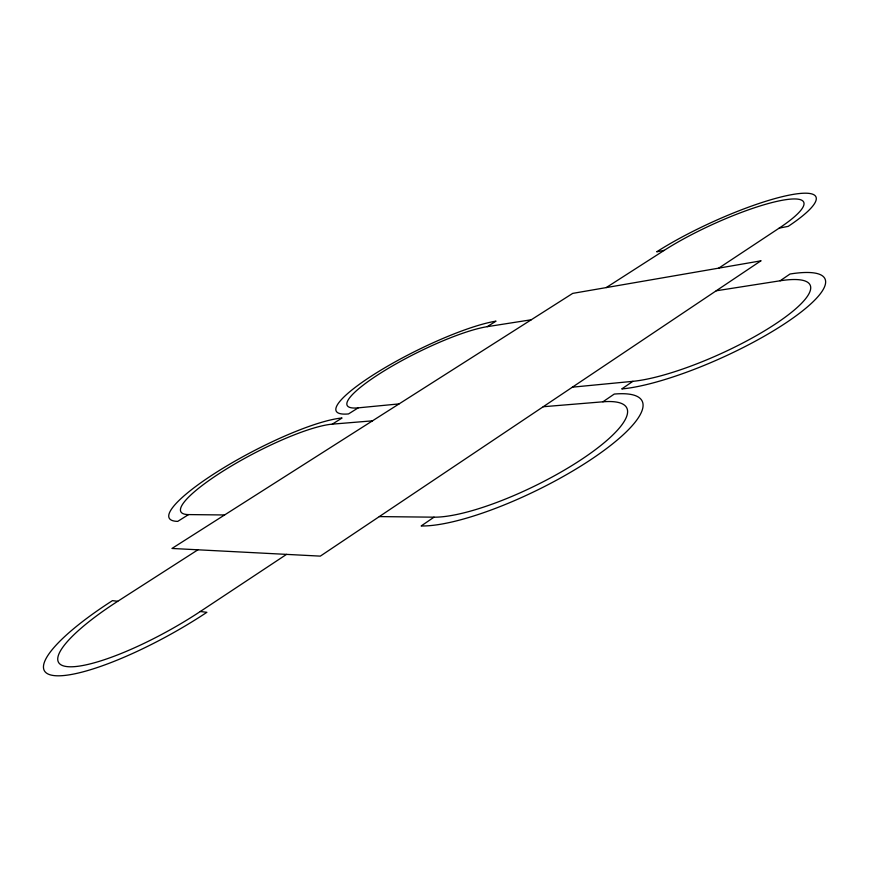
<?xml version="1.0" encoding="UTF-8"?>
<svg xmlns="http://www.w3.org/2000/svg" width="869" height="869" viewBox="0 0 869 869"><rect width="100%" height="100%" fill="white"/><g stroke="black" fill="none" stroke-linecap="round" stroke-linejoin="round"><path stroke-width="1.3" d="M602.923 401.804A116.826 29.568 -26.1 0 1 585.348 456.855A116.826 29.568 -26.1 0 1 434.022 517.174L421.161 525.962A133.587 33.826 -26.1 0 0 594.722 457.018A133.587 33.826 -26.1 0 0 614.242 394.07L602.923 401.804L543.212 406.735M780.112 280.785A110.048 25.527 -24.4 0 1 778.657 321.802A110.048 25.527 -24.4 0 1 632.904 381.328L621.737 388.954A125.831 29.198 -24.4 0 0 788.943 320.857A125.831 29.198 -24.4 0 0 790.019 274.017L780.112 280.785L716.186 290.8M197.926 549.805L117.739 601.294A112.025 25.657 -29 0 0 66.75 666.566A112.025 25.657 -29 0 0 200.294 611.504L286.542 554.379M718.761 268.13L779.2 228.112L788.183 226.374A104.769 20.02 -24.5 0 0 790.127 194.949A104.769 20.02 -24.5 0 0 656.703 251.814L664.209 250.359A91.636 17.499 -24.5 0 1 781.122 200.489A91.636 17.499 -24.5 0 1 779.2 228.112M606.236 287.585L664.209 250.359M188.54 514.589L177.743 521.378A104.747 20.411 -27.6 0 1 217.956 471.346A104.747 20.411 -27.6 0 1 342.06 418L332.295 424.148A91.614 17.847 -27.6 0 0 223.485 470.835A91.614 17.847 -27.6 0 0 188.54 514.589L224.593 514.969M358.202 407.854L348.534 413.926A98.599 18.434 -26.4 0 1 375.375 373.551A98.599 18.434 -26.4 0 1 496.025 321.139L487.237 326.668A86.248 16.12 -26.4 0 0 381.437 372.562A86.248 16.12 -26.4 0 0 358.202 407.854L399.088 403.9M487.237 326.668L531.252 319.77M572.399 387.172L632.904 381.328M332.295 424.148L372.486 420.835M379.308 516.599L434.022 517.174M117.739 601.294L112.449 600.642A128.101 29.361 -29 0 0 53.759 675.55A128.101 29.361 -29 0 0 206.876 612.319L200.294 611.504M760.864 260.852L320.324 556.127L171.975 548.458L572.714 293.385L760.864 260.852"/></g></svg>
